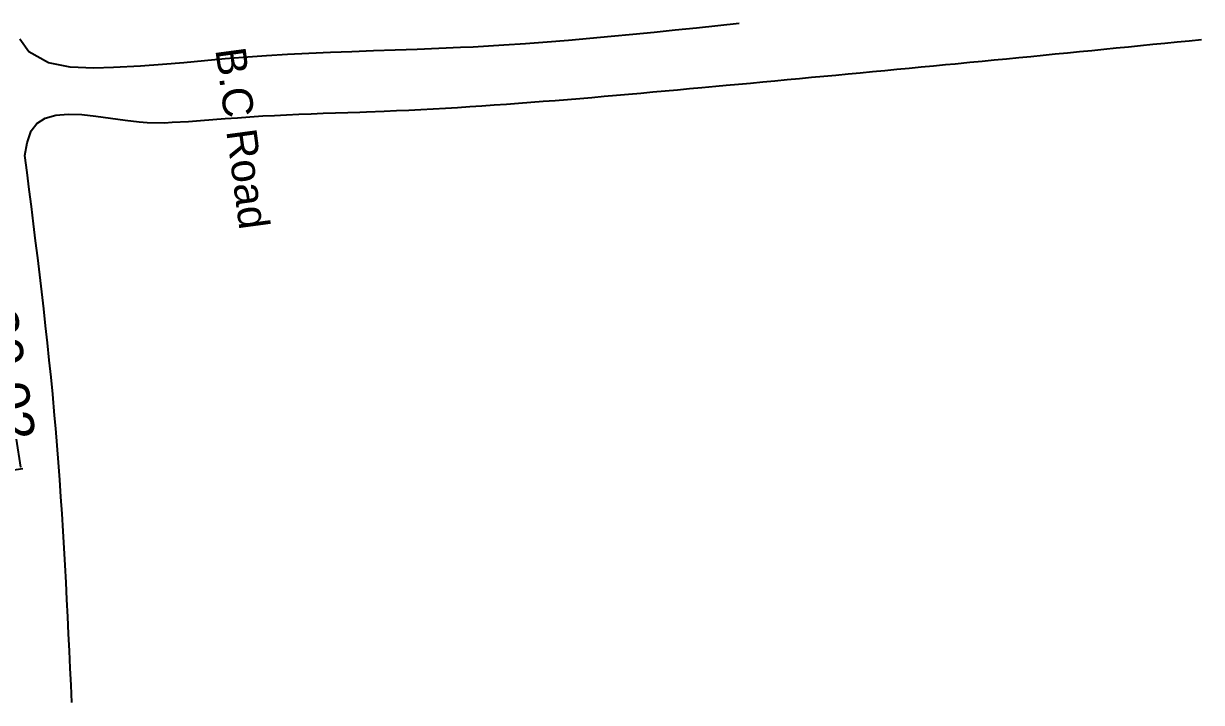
# Model space of a CAD drawing. Header units: millimetres. Extents: x 234588 to 238075, y 2578744 to 2579543.
# Drawn here: x 234973.2 to 235096.7, y 2578753.3 to 2578824.5 of the extents above; entities that cross this region are included whole.
import ezdxf

# ---------------------------------------------------------------- set-up
doc = ezdxf.new("R2010")
doc.units = ezdxf.units.MM
doc.header["$MEASUREMENT"] = 0
doc.header["$PDMODE"] = 98
doc.header["$PDSIZE"] = 0.5
doc.layers.add('Boundary', color=6, linetype='Continuous')
doc.layers.add('Points-NUM', color=4, linetype='Continuous')
doc.layers.add('EP', color=1, linetype='Continuous', lineweight=30)
doc.styles.get("Standard").update_dxf_attribs({"font": 'arial.ttf'})
doc.dimstyles.get("Standard").update_dxf_attribs({"dimtxt": 4, "dimasz": 0.18, "dimexe": 0.18, "dimexo": 0.0625, "dimgap": 0.09, "dimtad": 0, "dimzin": 0, "dimdsep": 46, "dimtxsty": 'Standard', "dimcen": 0.09, "dimadec": 0, "dimazin": 0, "dimtfac": 1, "dimtofl": 0, "dimtmove": 0, "dimatfit": 3, "dimfxl": 1, "dimtolj": 1, "dimtzin": 0, "dimarcsym": 0})

# ---------------------------------------------------------------- blocks, each defined once
blk = doc.blocks.new('*D25')
at = {"layer": 'Defpoints', "color": 0}
for p in [(234961.27, 2578796.32), (234972.94, 2578777.81), (234964.21, 2578776.52)]:
    blk.add_point(p, dxfattribs=at)
at = {"layer": 'Points-NUM', "color": 0, "lineweight": -2}
for p, q in [((234961.33, 2578796.33), (234970.17, 2578797.64)), ((234970.02, 2578797.44), (234970.46, 2578794.49)), ((234972.91, 2578777.99), (234972.47, 2578780.94)), ((234964.27, 2578776.53), (234973.11, 2578777.84))]:
    blk.add_line(p, q, dxfattribs=at)
at = {"layer": 'Points-NUM', "color": 0}
for points in [[(234970.05, 2578797.44), (234969.99, 2578797.43), (234970, 2578797.62)], [(234972.94, 2578778), (234972.88, 2578777.99), (234972.94, 2578777.81)]]:
    blk.add_solid(points, dxfattribs=at)
at = {"layer": 'Points-NUM', "color": 0, "insert": (234971.47, 2578787.72), "char_height": 4, "attachment_point": 5, "rotation": 278.4428}
blk.add_mtext('\\A1;20.02', dxfattribs=at)

msp = doc.modelspace()

# ---------------------------------------------------------------- linework, layer by layer
at = {"layer": 'Boundary', "elevation": -8.763}
for points in [[(235048.211, 2578824.493), (235045.98, 2578824.255), (235043.749, 2578824.019), (235041.517, 2578823.787), (235039.283, 2578823.558), (235037.046, 2578823.337), (235034.807, 2578823.122), (235032.564, 2578822.917), (235030.318, 2578822.723), (235028.066, 2578822.541), (235025.81, 2578822.373), (235023.548, 2578822.221), (235020.328, 2578822.034), (235019.004, 2578821.969), (235016.723, 2578821.868), (235014.441, 2578821.78), (235012.159, 2578821.699), (235009.882, 2578821.621), (235007.612, 2578821.542), (235005.354, 2578821.457), (235003.109, 2578821.362), (235000.881, 2578821.251), (234998.674, 2578821.122), (234996.2, 2578820.946), (234994.33, 2578820.789), (234992.174, 2578820.592), (234989.996, 2578820.39), (234987.768, 2578820.197), (234985.465, 2578820.026), (234982.617, 2578819.871), (234980.547, 2578819.816), (234978.067, 2578819.921), (234975.824, 2578820.363), (234973.766, 2578821.526), (234972.822, 2578822.858)], [(234973.334, 2578810.656), (234973.561, 2578811.996), (234973.977, 2578813.254), (234974.572, 2578814.032), (234975.472, 2578814.592), (234976.589, 2578814.898), (234977.877, 2578815), (234979.292, 2578814.946), (234980.789, 2578814.788), (234982.322, 2578814.573), (234983.847, 2578814.352), (234985.318, 2578814.175), (234986.148, 2578814.111), (234987.974, 2578814.103), (234988.773, 2578814.14), (234990.486, 2578814.243), (234991.757, 2578814.332), (234993.037, 2578814.427), (234994.323, 2578814.525), (234995.613, 2578814.623), (234996.905, 2578814.715), (234998.285, 2578814.805), (234999.485, 2578814.873), (235000.771, 2578814.936), (235002.055, 2578814.991), (235003.338, 2578815.039), (235004.619, 2578815.083), (235005.898, 2578815.125), (235007.178, 2578815.166), (235008.457, 2578815.209), (235009.149, 2578815.234), (235011.014, 2578815.308), (235012.294, 2578815.364), (235013.573, 2578815.425), (235014.853, 2578815.49), (235016.132, 2578815.56), (235017.412, 2578815.633), (235018.692, 2578815.71), (235019.972, 2578815.79), (235021.252, 2578815.874), (235022.532, 2578815.962), (235023.813, 2578816.052), (235025.093, 2578816.146), (235026.373, 2578816.242), (235027.653, 2578816.341), (235028.934, 2578816.442), (235030.214, 2578816.546), (235031.494, 2578816.652), (235032.775, 2578816.759), (235034.055, 2578816.869), (235035.335, 2578816.98), (235036.615, 2578817.093), (235037.895, 2578817.207), (235039.175, 2578817.322), (235040.454, 2578817.437), (235041.734, 2578817.554), (235043.013, 2578817.672), (235044.292, 2578817.789), (235045.767, 2578817.925), (235046.85, 2578818.026), (235048.129, 2578818.144), (235049.408, 2578818.262), (235050.686, 2578818.381), (235051.964, 2578818.5), (235053.242, 2578818.619), (235054.52, 2578818.738), (235055.798, 2578818.857), (235057.075, 2578818.977), (235058.353, 2578819.096), (235059.63, 2578819.216), (235060.908, 2578819.337), (235062.185, 2578819.457), (235063.462, 2578819.578), (235064.739, 2578819.699), (235066.016, 2578819.821), (235067.294, 2578819.942), (235068.571, 2578820.065), (235069.848, 2578820.187), (235070.838, 2578820.282), (235072.402, 2578820.433), (235073.679, 2578820.557), (235074.956, 2578820.681), (235076.233, 2578820.806), (235077.51, 2578820.93), (235078.787, 2578821.055), (235080.064, 2578821.181), (235081.341, 2578821.306), (235082.619, 2578821.432), (235083.896, 2578821.558), (235085.173, 2578821.684), (235086.45, 2578821.811), (235087.727, 2578821.937), (235089.004, 2578822.064), (235090.281, 2578822.191), (235091.558, 2578822.318), (235092.836, 2578822.445), (235094.113, 2578822.572), (235095.39, 2578822.699), (235096.667, 2578822.826)], [(234978.258, 2578753.335), (234978.176, 2578755.132), (234978.093, 2578756.93), (234978.009, 2578758.727), (234977.923, 2578760.524), (234977.835, 2578762.321), (234977.744, 2578764.118), (234977.651, 2578765.915), (234977.553, 2578767.711), (234977.451, 2578769.507), (234977.344, 2578771.302), (234977.232, 2578773.097), (234977.114, 2578774.892), (234976.989, 2578776.685), (234976.857, 2578778.479), (234976.718, 2578780.271), (234976.57, 2578782.063), (234976.453, 2578783.421), (234976.249, 2578785.645), (234976.076, 2578787.434), (234975.894, 2578789.223), (234975.706, 2578791.011), (234975.511, 2578792.799), (234975.311, 2578794.586), (234975.104, 2578796.373), (234974.893, 2578798.159), (234974.678, 2578799.945), (234974.46, 2578801.731), (234974.238, 2578803.516), (234974.014, 2578805.302), (234973.788, 2578807.087), (234973.561, 2578808.872), (234973.334, 2578810.656)]]:
    msp.add_lwpolyline(points, dxfattribs=at)

# ---------------------------------------------------------------- texts
at = {"layer": 'EP', "insert": (234996.429, 2578822.199), "char_height": 3.168, "attachment_point": 1, "rotation": 277.65395}
msp.add_mtext_dynamic_manual_height_columns('B.C Road', width=12.36822, gutter_width=1, heights=[0.586], dxfattribs=at).dxf.set("width", 19.59127)

# ---------------------------------------------------------------- dimensions: what is measured, and where the dimension line sits
at = {"layer": 'Points-NUM'}
dim = msp.add_aligned_dim(p1=(234961.273, 2578796.321), p2=(234964.212, 2578776.519), distance=8.82, dimstyle='Standard', dxfattribs=at)
dim.commit()
dim.dimension.update_dxf_attribs({"geometry": '*D25', "text_midpoint": (234971.466, 2578787.715)})

doc.saveas('drawing.dxf')
